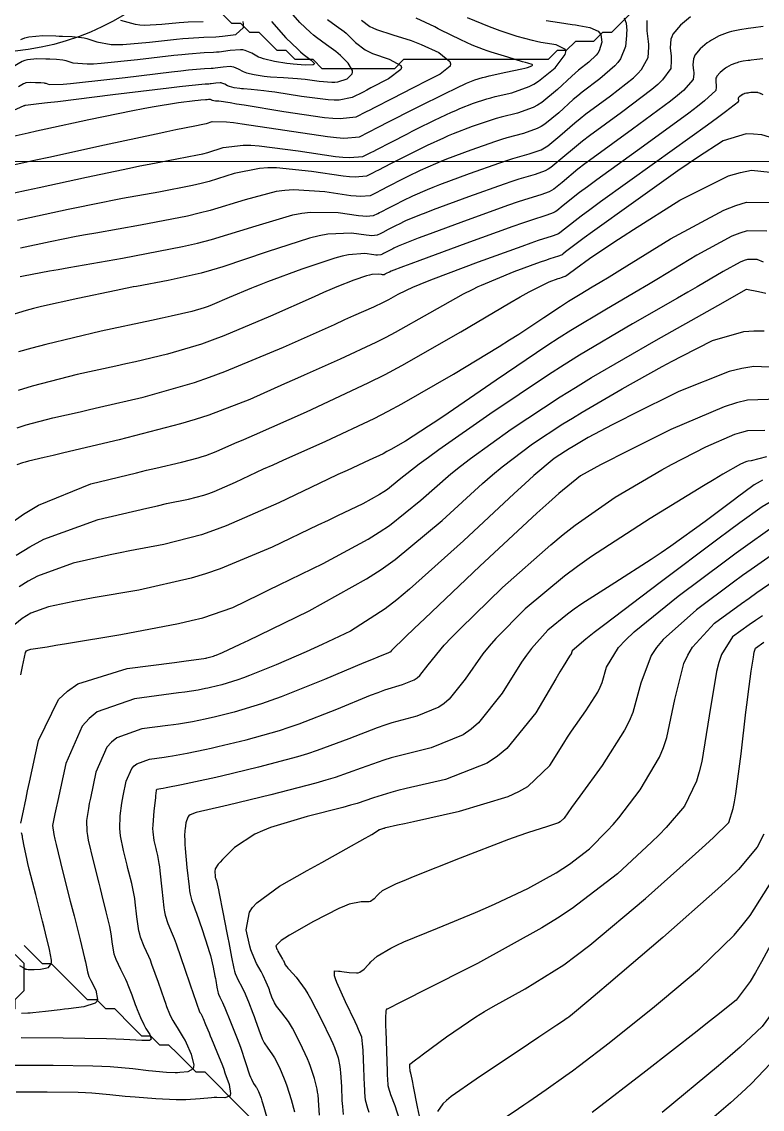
# Model space of a CAD drawing. Header units: metres. Extents: x 837117 to 838477, y 1189012 to 1191015.
# Drawn here: x 838099.7 to 838181.6, y 1189909.1 to 1190029.3 of the extents above; entities that cross this region are included whole.
import ezdxf

# ---------------------------------------------------------------- set-up
doc = ezdxf.new("R2010")
doc.units = ezdxf.units.M
doc.header["$LTSCALE"] = 0.3
for name, color, linetype in [('CIRCULOS', 60, 'Continuous'), ('COTAS 10', 1, 'Continuous'), ('COTAS INT', 252, 'Continuous')]:
    doc.layers.add(name, color=color, linetype=linetype)
doc.layers.add('COORD', color=7, linetype='Continuous', lineweight=20)
doc.layers.add('DRENAJE', color=5, linetype='Continuous', lineweight=25)

msp = doc.modelspace()

# ---------------------------------------------------------------- linework, layer by layer
at = {"layer": 'CIRCULOS'}
msp.add_circle((838095.957, 1190054.916), 29, dxfattribs=at)
at = {"layer": 'COORD'}
msp.add_line((837476.514, 1190013.872), (838476.514, 1190013.872), dxfattribs=at)
at = {"layer": 'COTAS 10'}
for points, elevation in [([(838127.275, 1190029.344), (838128.881, 1190027.553), (838130.18, 1190026.296), (838130.493, 1190026.015), (838130.785, 1190025.762), (838131.673, 1190025.088), (838132.029, 1190024.707), (838131.986, 1190024.638), (838131.883, 1190024.586), (838130.998, 1190024.532), (838129.698, 1190024.625), (838129.332, 1190024.666), (838128.964, 1190024.713), (838127.612, 1190024.936), (838126.395, 1190025.237), (838126.111, 1190025.333), (838125.85, 1190025.434), (838125.101, 1190025.848), (838124.371, 1190026.168), (838124.123, 1190026.212), (838123.855, 1190026.235), (838122.718, 1190026.156), (838121.505, 1190025.988), (838121.189, 1190025.955), (838120.88, 1190025.929), (838119.836, 1190025.884), (838118.1, 1190025.765), (838117.356, 1190025.691), (838116.498, 1190025.6), (838112.446, 1190025.126), (838108.437, 1190024.712), (838107.605, 1190024.659), (838106.895, 1190024.633), (838105.334, 1190024.761), (838104.585, 1190025.006), (838104.386, 1190025.053), (838104.19, 1190025.092), (838103.511, 1190025.159), (838102.779, 1190025.178), (838102.549, 1190025.186), (838102.307, 1190025.196), (838101.337, 1190025.242), (838100.286, 1190025.134), (838099.994, 1190025.047), (838099.701, 1190024.935), (838098.638, 1190024.324)], 1740), ([(838098.821, 1190010.398), (838100.201, 1190010.701), (838101.599, 1190011.007), (838106.807, 1190012.14), (838111.584, 1190013.152), (838112.71, 1190013.381), (838113.752, 1190013.589), (838116.807, 1190014.157), (838119.115, 1190014.608), (838119.687, 1190014.742), (838120.229, 1190014.88), (838121.94, 1190015.41), (838124.135, 1190015.693), (838124.981, 1190015.675), (838125.931, 1190015.616), (838130.223, 1190015.053), (838134.345, 1190014.447), (838135.187, 1190014.36), (838135.9, 1190014.309), (838137.394, 1190014.415), (838138.266, 1190014.866), (838138.587, 1190015.031), (838138.941, 1190015.214), (838140.506, 1190016.021), (838142.332, 1190016.953), (838142.851, 1190017.214), (838143.376, 1190017.476), (838145.321, 1190018.437), (838147.186, 1190019.316), (838147.66, 1190019.527), (838148.117, 1190019.724), (838149.615, 1190020.321), (838151.106, 1190020.806), (838151.557, 1190020.934), (838152.026, 1190021.059), (838153.859, 1190021.485), (838155.775, 1190022.158), (838156.297, 1190022.438), (838156.814, 1190022.759), (838158.648, 1190024.255), (838159.769, 1190025.715), (838159.836, 1190026.011), (838159.798, 1190026.262), (838158.782, 1190026.78), (838157.081, 1190027.053), (838156.611, 1190027.149), (838156.141, 1190027.253), (838154.447, 1190027.706), (838152.578, 1190028.335), (838151.997, 1190028.551), (838151.39, 1190028.785), (838148.97, 1190029.782)], 1750), ([(838181.658, 1190028.807), (838180.581, 1190028.658), (838180.298, 1190028.619), (838180.02, 1190028.58), (838179.069, 1190028.446), (838178.165, 1190028.263), (838177.918, 1190028.194), (838177.671, 1190028.116), (838176.791, 1190027.766), (838175.94, 1190027.301), (838175.712, 1190027.15), (838175.488, 1190026.99), (838174.707, 1190026.333), (838174.12, 1190025.624), (838174.019, 1190025.432), (838173.944, 1190025.242), (838173.892, 1190024.568), (838173.973, 1190023.917), (838173.981, 1190023.74), (838173.983, 1190023.566), (838173.939, 1190022.949), (838172.856, 1190021.737), (838172.203, 1190021.186), (838171.398, 1190020.542), (838167.212, 1190017.441), (838162.864, 1190014.284), (838161.956, 1190013.605), (838161.176, 1190013.011), (838159.428, 1190011.57), (838158.515, 1190010.818), (838158.261, 1190010.658), (838158.007, 1190010.519), (838157.088, 1190010.189), (838155.274, 1190009.642), (838154.457, 1190009.365), (838153.503, 1190009.033), (838148.919, 1190007.384), (838144.419, 1190005.727), (838143.519, 1190005.39), (838142.768, 1190005.106), (838141.305, 1190004.522), (838140.828, 1190004.287), (838140.699, 1190004.222), (838140.572, 1190004.158), (838140.124, 1190003.93), (838139.74, 1190003.732), (838139.653, 1190003.687), (838139.575, 1190003.646), (838139.361, 1190003.536), (838138.994, 1190003.51), (838138.82, 1190003.522), (838138.613, 1190003.544), (838137.602, 1190003.692), (838135.793, 1190003.554), (838135.083, 1190003.394), (838134.282, 1190003.182), (838130.637, 1190001.977), (838126.829, 1190000.551), (838125.926, 1190000.2), (838125.423, 1190000), (838125.089, 1189999.867), (838122.614, 1189998.823), (838120.731, 1189998.026), (838120.268, 1189997.849), (838119.83, 1189997.691), (838118.458, 1189997.281), (838116.191, 1189996.772), (838115.188, 1189996.552), (838114.022, 1189996.298), (838108.458, 1189995.094), (838102.308, 1189993.638), (838100.772, 1189993.225), (838099.309, 1189992.808)], 1760), ([(838099.055, 1189970.333), (838100.549, 1189971.261), (838102.095, 1189972.091), (838108.107, 1189974.263), (838113.503, 1189975.54), (838114.66, 1189975.805), (838115.672, 1189976.032), (838118.107, 1189976.53), (838119.805, 1189976.971), (838120.352, 1189977.161), (838120.932, 1189977.381), (838123.301, 1189978.423), (838126.408, 1189979.866), (838127.452, 1189980.339), (838128.576, 1189980.844), (838133.301, 1189982.932), (838138.656, 1189985.465), (838140.177, 1189986.25), (838141.715, 1189987.071), (838147.407, 1189990.339), (838152.47, 1189993.433), (838153.611, 1189994.144), (838154.639, 1189994.791), (838157.407, 1189996.605), (838159.258, 1189997.856), (838159.707, 1189998.149), (838160.129, 1189998.418), (838161.422, 1189999.198), (838162.761, 1190000), (838163.633, 1190000.522), (838164.634, 1190001.134), (838165.802, 1190001.853), (838171.422, 1190005.339), (838177.303, 1190008.497), (838178.635, 1190009.009), (838179.839, 1190009.365), (838183.119, 1190009.344)], 1770), ([(838184.897, 1189991.013), (838180.636, 1189991.2), (838179.306, 1189990.98), (838177.91, 1189990.642), (838172.326, 1189988.442), (838167.137, 1189985.855), (838165.99, 1189985.272), (838164.968, 1189984.748), (838162.326, 1189983.341), (838160.636, 1189982.359), (838160.214, 1189982.104), (838159.813, 1189981.855), (838158.531, 1189981.015), (838156.297, 1189979.139), (838155.296, 1189978.238), (838154.129, 1189977.171), (838148.531, 1189971.937), (838142.55, 1189966.562), (838141.141, 1189965.406), (838139.839, 1189964.394), (838136.032, 1189961.937), (838132.882, 1189960.444), (838131.994, 1189960.039), (838131.1, 1189959.637), (838127.815, 1189958.217), (838124.866, 1189957.027), (838124.183, 1189956.771), (838123.558, 1189956.546), (838121.783, 1189955.999), (838120.535, 1189955.702), (838120.241, 1189955.634), (838119.971, 1189955.573), (838119.182, 1189955.407), (838117.712, 1189955.187), (838117.011, 1189955.092), (838116.183, 1189954.983), (838112.132, 1189954.463), (838107.994, 1189952.991), (838107.112, 1189952.281), (838106.343, 1189951.439), (838104.517, 1189947.304), (838103.638, 1189943.215), (838103.466, 1189942.402), (838103.326, 1189941.727), (838103.078, 1189940.44), (838103.22, 1189939.435), (838103.326, 1189938.938), (838103.46, 1189938.345), (838104.181, 1189935.414), (838105.03, 1189932.083), (838105.244, 1189931.238), (838105.449, 1189930.426), (838106.114, 1189927.777), (838106.607, 1189925.757), (838106.704, 1189925.343), (838106.783, 1189924.992), (838106.927, 1189924.247), (838107.086, 1189923.733), (838107.175, 1189923.527), (838107.284, 1189923.294), (838107.838, 1189922.221), (838108.053, 1189921.174), (838107.947, 1189920.957), (838107.77, 1189920.771), (838106.532, 1189920.363), (838104.843, 1189920.164), (838104.381, 1189920.11), (838103.922, 1189920.057), (838102.286, 1189919.868), (838100.894, 1189919.719), (838100.589, 1189919.69), (838100.319, 1189919.667), (838099.634, 1189919.632)], 1780), ([(838183.066, 1189976.578), (838181.539, 1189975.674), (838179.079, 1189973.899), (838177.955, 1189973.067), (838176.638, 1189972.088), (838170.28, 1189967.319), (838164.154, 1189962.671), (838162.983, 1189961.767), (838162.04, 1189961.029), (838160.531, 1189959.749), (838160.474, 1189959.538), (838160.447, 1189959.475), (838160.414, 1189959.409), (838160.251, 1189959.154), (838159.558, 1189958.031), (838159.191, 1189957.418), (838158.747, 1189956.673), (838156.512, 1189952.894), (838153.316, 1189948.945), (838152.268, 1189948.094), (838151.148, 1189947.348), (838146.512, 1189945.529), (838142.19, 1189944.524), (838141.269, 1189944.292), (838140.466, 1189944.08), (838138.563, 1189943.478), (838136.753, 1189942.877), (838136.01, 1189942.666), (838135.162, 1189942.435), (838131.227, 1189941.437), (838127.186, 1189940.224), (838126.271, 1189939.856), (838125.445, 1189939.476), (838123.199, 1189937.989), (838121.852, 1189936.668), (838121.593, 1189936.393), (838121.383, 1189936.156), (838121.037, 1189935.627), (838121.021, 1189935.359), (838121.02, 1189935.287), (838121.021, 1189935.216), (838121.035, 1189934.965), (838121.056, 1189934.763), (838121.062, 1189934.722), (838121.067, 1189934.687), (838121.084, 1189934.616), (838121.11, 1189934.552), (838121.121, 1189934.522), (838121.134, 1189934.487), (838121.194, 1189934.315), (838121.347, 1189933.66), (838121.418, 1189933.32), (838121.502, 1189932.911), (838121.911, 1189930.861), (838122.353, 1189928.575), (838122.458, 1189928.017), (838122.556, 1189927.492), (838122.848, 1189925.866), (838123.114, 1189924.614), (838123.195, 1189924.325), (838123.279, 1189924.06), (838123.612, 1189923.312), (838124, 1189922.589), (838124.12, 1189922.34), (838124.244, 1189922.069), (838124.737, 1189920.918), (838125.23, 1189919.661), (838125.355, 1189919.325), (838125.475, 1189918.994), (838125.865, 1189917.841), (838126.236, 1189916.847), (838126.344, 1189916.616), (838126.455, 1189916.405), (838126.871, 1189915.803), (838127.33, 1189915.188), (838127.467, 1189914.968), (838127.608, 1189914.727), (838128.152, 1189913.68), (838128.699, 1189912.416), (838128.842, 1189912.039), (838128.982, 1189911.65), (838129.453, 1189910.146), (838129.816, 1189908.769)], 1790), ([(838143.98, 1189906.723), (838143.431, 1189909.301), (838143.001, 1189911.57), (838142.914, 1189912.015), (838142.841, 1189912.382), (838142.694, 1189913.045), (838142.648, 1189913.167), (838142.64, 1189913.193), (838142.632, 1189913.215), (838142.618, 1189913.264), (838142.614, 1189913.337), (838142.612, 1189913.374), (838142.61, 1189913.419), (838142.602, 1189913.642), (838142.595, 1189913.868), (838142.594, 1189913.915), (838142.594, 1189913.956), (838142.595, 1189914.044), (838143.217, 1189914.531), (838143.608, 1189914.823), (838144.094, 1189915.183), (838146.639, 1189917.049), (838149.897, 1189919.27), (838150.833, 1189919.852), (838151.784, 1189920.421), (838155.339, 1189922.359), (838159.601, 1189925.017), (838160.997, 1189926.039), (838162.487, 1189927.185), (838168.649, 1189932.359), (838174.184, 1189937.291), (838175.279, 1189938.285), (838176.183, 1189939.117), (838177.869, 1189940.78), (838178.348, 1189942.312), (838178.492, 1189943.062), (838178.641, 1189943.953), (838179.22, 1189948.345), (838179.764, 1189952.984), (838179.891, 1189954.03), (838180.008, 1189954.972), (838180.344, 1189957.512), (838180.582, 1189959.038), (838180.637, 1189959.34), (838180.686, 1189959.59), (838180.824, 1189960.059), (838181.735, 1189960.718)], 1800), ([(838183.846, 1189915.563), (838180.373, 1189911.915), (838179.249, 1189910.844), (838178.053, 1189909.747), (838173.148, 1189905.563)], 1810)]:
    msp.add_lwpolyline(points, dxfattribs=dict(at, elevation=elevation))
at = {"layer": 'COTAS INT'}
for points, elevation in [([(838099.31, 1190022.189), (838099.849, 1190022.498), (838099.997, 1190022.555), (838100.145, 1190022.599), (838100.677, 1190022.653), (838101.168, 1190022.63), (838101.29, 1190022.625), (838101.407, 1190022.621), (838101.777, 1190022.612), (838102.121, 1190022.578), (838102.22, 1190022.558), (838102.321, 1190022.534), (838102.7, 1190022.41), (838104.225, 1190022.435), (838105.048, 1190022.505), (838106.046, 1190022.603), (838111.095, 1190023.183), (838116.205, 1190023.794), (838117.24, 1190023.91), (838118.111, 1190024.005), (838119.884, 1190024.156), (838120.622, 1190024.188), (838120.84, 1190024.206), (838121.063, 1190024.229), (838121.92, 1190024.348), (838122.723, 1190024.404), (838122.912, 1190024.387), (838123.088, 1190024.357), (838123.603, 1190024.13), (838124.132, 1190023.838), (838124.316, 1190023.767), (838124.517, 1190023.699), (838125.377, 1190023.486), (838126.458, 1190023.324), (838126.798, 1190023.287), (838127.156, 1190023.255), (838128.596, 1190023.168), (838130.147, 1190023.068), (838130.574, 1190023.027), (838131.001, 1190022.979), (838132.537, 1190022.76), (838133.946, 1190022.645), (838134.292, 1190022.663), (838134.62, 1190022.703), (838135.648, 1190023.029), (838136.218, 1190023.58), (838136.257, 1190023.761), (838136.245, 1190023.956), (838135.775, 1190024.762), (838134.915, 1190025.614), (838134.658, 1190025.836), (838134.393, 1190026.053), (838133.366, 1190026.786), (838132.256, 1190027.59), (838131.937, 1190027.85), (838131.615, 1190028.127), (838130.411, 1190029.265), (838128.91, 1190030.968)], 1742), ([(838096.014, 1190012.916), (838099.875, 1190013.768), (838101.206, 1190014.059), (838102.65, 1190014.374), (838108.809, 1190015.711), (838114.539, 1190016.943), (838115.713, 1190017.192), (838116.708, 1190017.4), (838118.809, 1190017.82), (838119.67, 1190017.989), (838119.883, 1190018.039), (838120.085, 1190018.09), (838120.724, 1190018.288), (838122.299, 1190018.266), (838123.092, 1190018.179), (838124.039, 1190018.057), (838128.747, 1190017.325), (838133.491, 1190016.628), (838134.461, 1190016.528), (838135.281, 1190016.469), (838137.001, 1190016.591), (838138.005, 1190017.11), (838138.373, 1190017.3), (838138.781, 1190017.511), (838140.582, 1190018.44), (838142.684, 1190019.511), (838143.281, 1190019.812), (838143.885, 1190020.114), (838146.124, 1190021.22), (838148.069, 1190022.158), (838148.489, 1190022.355), (838148.856, 1190022.524), (838149.755, 1190022.908), (838150.626, 1190023.161), (838150.977, 1190023.248), (838151.376, 1190023.342), (838153.213, 1190023.745), (838154.962, 1190024.128), (838155.305, 1190024.21), (838155.587, 1190024.282), (838156.096, 1190024.457), (838156.164, 1190024.546), (838156.168, 1190024.564), (838156.166, 1190024.579), (838156.104, 1190024.611), (838155.627, 1190024.74), (838155.363, 1190024.817), (838155.042, 1190024.912), (838153.406, 1190025.401), (838151.583, 1190025.977), (838151.145, 1190026.126), (838150.735, 1190026.271), (838149.492, 1190026.754), (838148.214, 1190027.337), (838147.781, 1190027.544), (838147.507, 1190027.679), (838147.315, 1190027.772), (838145.729, 1190028.566), (838145.345, 1190028.757), (838143.272, 1190029.737)], 1748), ([(838137.234, 1190029.5), (838138.15, 1190028.826), (838138.502, 1190028.65), (838138.898, 1190028.477), (838140.685, 1190027.891), (838142.727, 1190027.249), (838143.283, 1190027.041), (838143.835, 1190026.821), (838145.798, 1190025.919), (838147.001, 1190024.953), (838147.074, 1190024.692), (838147.034, 1190024.434), (838145.951, 1190023.526), (838144.034, 1190022.576), (838143.468, 1190022.291), (838142.886, 1190021.997), (838140.659, 1190020.858), (838138.621, 1190019.807), (838138.16, 1190019.569), (838137.743, 1190019.354), (838136.608, 1190018.767), (838134.874, 1190018.593), (838134.08, 1190018.638), (838133.15, 1190018.722), (838128.655, 1190019.365), (838124.275, 1190020.094), (838123.417, 1190020.235), (838122.712, 1190020.348), (838121.448, 1190020.534), (838121.205, 1190020.548), (838121.145, 1190020.554), (838121.088, 1190020.56), (838120.905, 1190020.587), (838120.761, 1190020.623), (838120.727, 1190020.634), (838120.696, 1190020.646), (838120.607, 1190020.696), (838120.52, 1190020.734), (838120.49, 1190020.739), (838120.458, 1190020.742), (838120.323, 1190020.732), (838120.179, 1190020.712), (838120.141, 1190020.708), (838120.105, 1190020.705), (838119.98, 1190020.7), (838119.449, 1190020.646), (838119.155, 1190020.612), (838118.798, 1190020.57), (838116.98, 1190020.35), (838114.102, 1190019.895), (838113.077, 1190019.705), (838111.952, 1190019.487), (838107.065, 1190018.471), (838102.314, 1190017.44), (838101.274, 1190017.214), (838100.355, 1190017.013), (838098.032, 1190016.503)], 1746), ([(838133.491, 1190029.569), (838134.424, 1190028.894), (838135.308, 1190028.254), (838135.545, 1190028.057), (838135.777, 1190027.852), (838136.586, 1190027.041), (838137.634, 1190026.232), (838138.018, 1190026.028), (838138.442, 1190025.832), (838140.312, 1190025.199), (838141.597, 1190024.513), (838141.653, 1190024.285), (838141.579, 1190024.04), (838140.227, 1190023.014), (838138.274, 1190022.007), (838137.82, 1190021.772), (838137.404, 1190021.557), (838136.215, 1190020.943), (838134.779, 1190020.665), (838134.208, 1190020.662), (838133.561, 1190020.691), (838130.596, 1190021.062), (838127.638, 1190021.537), (838126.996, 1190021.631), (838126.429, 1190021.708), (838125.022, 1190021.851), (838124.181, 1190021.901), (838123.972, 1190021.92), (838123.773, 1190021.942), (838123.141, 1190022.037), (838122.639, 1190022.161), (838122.522, 1190022.2), (838122.414, 1190022.242), (838122.105, 1190022.413), (838121.804, 1190022.545), (838121.701, 1190022.563), (838121.591, 1190022.573), (838121.122, 1190022.54), (838120.621, 1190022.471), (838120.49, 1190022.457), (838120.363, 1190022.446), (838119.932, 1190022.428), (838118.122, 1190022.244), (838117.124, 1190022.129), (838115.912, 1190021.987), (838109.744, 1190021.24), (838103.654, 1190020.494), (838102.492, 1190020.352), (838101.556, 1190020.238), (838100.066, 1190020.059), (838100.057, 1190020.062), (838100.054, 1190020.062), (838100.052, 1190020.063), (838100.043, 1190020.064), (838100.028, 1190020.064), (838100.017, 1190020.065), (838100.004, 1190020.063), (838099.996, 1190020.061), (838099.97, 1190020.045), (838099.964, 1190020.041), (838099.952, 1190020.037), (838099.938, 1190020.032), (838099.933, 1190020.029), (838099.927, 1190020.027), (838099.902, 1190020.016), (838098.357, 1190019.349)], 1744), ([(838157.673, 1190029.474), (838159.131, 1190029.243), (838160.548, 1190029.043), (838160.919, 1190028.984), (838161.28, 1190028.922), (838162.507, 1190028.684), (838163.417, 1190028.284), (838163.579, 1190028.121), (838163.701, 1190027.934), (838163.816, 1190027.069), (838163.509, 1190026.116), (838163.366, 1190025.873), (838163.197, 1190025.639), (838162.376, 1190024.873), (838161.246, 1190023.978), (838160.883, 1190023.662), (838160.497, 1190023.318), (838158.921, 1190021.832), (838157.197, 1190020.413), (838156.719, 1190020.11), (838156.24, 1190019.848), (838154.505, 1190019.226), (838152.676, 1190018.776), (838152.137, 1190018.62), (838151.585, 1190018.452), (838149.476, 1190017.733), (838147.377, 1190016.925), (838146.832, 1190016.7), (838146.302, 1190016.474), (838144.517, 1190015.654), (838142.866, 1190014.838), (838142.42, 1190014.615), (838141.98, 1190014.394), (838140.429, 1190013.603), (838139.101, 1190012.918), (838138.8, 1190012.762), (838138.528, 1190012.622), (838137.788, 1190012.239), (838136.519, 1190012.149), (838135.914, 1190012.193), (838135.199, 1190012.266), (838131.699, 1190012.781), (838127.823, 1190013.174), (838126.871, 1190013.171), (838125.971, 1190013.12), (838123.157, 1190012.532), (838120.372, 1190011.67), (838119.49, 1190011.446), (838118.561, 1190011.228), (838114.805, 1190010.494), (838110.796, 1190009.778), (838109.707, 1190009.571), (838108.628, 1190009.36), (838104.805, 1190008.57), (838100.549, 1190007.64), (838099.196, 1190007.343)], 1752), ([(838099.496, 1190001.141), (838099.865, 1190001.223), (838100.801, 1190001.428), (838102.716, 1190001.778), (838103.701, 1190001.95), (838104.884, 1190002.155), (838110.801, 1190003.168), (838117.452, 1190004.468), (838119.098, 1190004.853), (838120.659, 1190005.25), (838125.59, 1190006.777), (838129.643, 1190007.974), (838130.65, 1190008.163), (838131.608, 1190008.291), (838134.65, 1190008.237), (838136.906, 1190007.905), (838137.367, 1190007.858), (838137.757, 1190007.829), (838138.574, 1190007.888), (838139.051, 1190008.134), (838139.227, 1190008.225), (838139.421, 1190008.325), (838140.277, 1190008.766), (838141.276, 1190009.276), (838141.56, 1190009.419), (838141.847, 1190009.563), (838142.911, 1190010.088), (838144.535, 1190010.79), (838145.176, 1190011.045), (838145.898, 1190011.326), (838149.197, 1190012.559), (838152.544, 1190013.743), (838153.297, 1190013.992), (838153.975, 1190014.209), (838155.796, 1190014.708), (838157.123, 1190015.183), (838157.49, 1190015.384), (838157.856, 1190015.615), (838159.174, 1190016.701), (838160.836, 1190018.164), (838161.419, 1190018.634), (838162.055, 1190019.131), (838164.794, 1190021.157), (838167.305, 1190023.149), (838167.798, 1190023.624), (838168.202, 1190024.066), (838168.93, 1190025.387), (838169.01, 1190026.513), (838169.006, 1190026.832), (838168.991, 1190027.154), (838168.844, 1190028.343), (838168.83, 1190029.471)], 1756), ([(838166.278, 1190029.755), (838166.513, 1190029.173), (838166.572, 1190028.381), (838166.567, 1190028.113), (838166.553, 1190027.824), (838166.425, 1190026.606), (838165.875, 1190025.231), (838165.595, 1190024.843), (838165.259, 1190024.452), (838163.585, 1190023.015), (838161.651, 1190021.554), (838161.151, 1190021.148), (838160.667, 1190020.741), (838159.048, 1190019.266), (838157.527, 1190018.014), (838157.104, 1190017.747), (838156.681, 1190017.515), (838155.15, 1190016.967), (838153.325, 1190016.492), (838152.717, 1190016.306), (838152.065, 1190016.097), (838149.337, 1190015.146), (838146.638, 1190014.125), (838146.004, 1190013.872), (838145.419, 1190013.632), (838143.714, 1190012.871), (838142.357, 1190012.201), (838141.99, 1190012.017), (838141.628, 1190011.835), (838140.353, 1190011.185), (838139.261, 1190010.621), (838139.013, 1190010.493), (838138.79, 1190010.378), (838138.181, 1190010.064), (838137.138, 1190009.989), (838136.64, 1190010.025), (838136.052, 1190010.086), (838133.175, 1190010.509), (838129.715, 1190010.732), (838128.761, 1190010.667), (838127.807, 1190010.547), (838124.373, 1190009.655), (838120.515, 1190008.46), (838119.294, 1190008.15), (838118.006, 1190007.848), (838112.803, 1190006.831), (838107.84, 1190005.966), (838106.704, 1190005.76), (838105.672, 1190005.569), (838102.803, 1190004.999), (838099.526, 1190004.28)], 1754), ([(838099.553, 1190027.373), (838099.991, 1190027.54), (838100.427, 1190027.67), (838101.997, 1190027.83), (838103.447, 1190027.762), (838103.808, 1190027.748), (838104.151, 1190027.735), (838105.245, 1190027.707), (838106.259, 1190027.607), (838106.551, 1190027.549), (838106.849, 1190027.478), (838107.969, 1190027.112), (838109.564, 1190026.831), (838110.162, 1190026.813), (838110.828, 1190026.821), (838113.797, 1190027.07), (838116.791, 1190027.407), (838117.472, 1190027.472), (838118.09, 1190027.525), (838119.788, 1190027.612), (838121.109, 1190027.665), (838121.488, 1190027.696), (838121.875, 1190027.734), (838123.32, 1190027.932), (838124.181, 1190028.682), (838124.199, 1190029.068), (838124.149, 1190029.37)], 1738), ([(838119.739, 1190029.34), (838118.079, 1190029.285), (838117.588, 1190029.253), (838117.083, 1190029.214), (838115.148, 1190029.013), (838113.219, 1190028.931), (838112.719, 1190028.967), (838112.234, 1190029.028), (838110.603, 1190029.463)], 1736), ([(838173.624, 1190029.879), (838172.52, 1190028.949), (838171.691, 1190027.948), (838171.547, 1190027.677), (838171.441, 1190027.408), (838171.368, 1190026.456), (838171.482, 1190025.535), (838171.494, 1190025.286), (838171.496, 1190025.039), (838171.434, 1190024.168), (838170.529, 1190022.901), (838170.001, 1190022.405), (838169.351, 1190021.845), (838166.003, 1190019.299), (838162.459, 1190016.707), (838161.688, 1190016.119), (838161.006, 1190015.588), (838159.301, 1190014.136), (838158.185, 1190013.217), (838157.875, 1190013.021), (838157.565, 1190012.851), (838156.442, 1190012.448), (838154.625, 1190011.925), (838153.877, 1190011.679), (838153.024, 1190011.388), (838149.058, 1190009.972), (838145.159, 1190008.526), (838144.347, 1190008.217), (838143.652, 1190007.948), (838142.108, 1190007.305), (838141.338, 1190006.925), (838141.13, 1190006.821), (838140.924, 1190006.717), (838140.2, 1190006.348), (838139.58, 1190006.028), (838139.44, 1190005.956), (838139.313, 1190005.89), (838138.968, 1190005.712), (838138.375, 1190005.67), (838138.093, 1190005.69), (838137.759, 1190005.724), (838136.126, 1190005.964), (838133.5, 1190005.849), (838132.54, 1190005.659), (838131.479, 1190005.401), (838126.807, 1190003.899), (838121.884, 1190002.225), (838120.665, 1190001.857), (838119.509, 1190001.532), (838115.854, 1190000.706), (838112.345, 1190000.068), (838111.995, 1190000)], 1758), ([(838181.637, 1190025.236), (838180.973, 1190025.168), (838180.341, 1190025.08), (838180.175, 1190025.057), (838180.012, 1190025.035), (838179.454, 1190024.956), (838178.923, 1190024.849), (838178.778, 1190024.808), (838178.633, 1190024.762), (838178.117, 1190024.557), (838177.618, 1190024.284), (838177.484, 1190024.196), (838177.353, 1190024.102), (838176.894, 1190023.716), (838176.55, 1190023.3), (838176.49, 1190023.187), (838176.446, 1190023.076), (838176.416, 1190022.68), (838176.463, 1190022.298), (838176.468, 1190022.195), (838176.469, 1190022.092), (838176.443, 1190021.731), (838175.183, 1190020.572), (838174.406, 1190019.967), (838173.444, 1190019.239), (838168.421, 1190015.582), (838163.268, 1190011.86), (838162.224, 1190011.09), (838161.346, 1190010.434), (838159.555, 1190009.005), (838158.844, 1190008.419), (838158.647, 1190008.295), (838158.449, 1190008.186), (838157.733, 1190007.93), (838155.924, 1190007.358), (838155.037, 1190007.051), (838153.982, 1190006.679), (838148.779, 1190004.797), (838143.68, 1190002.927), (838142.691, 1190002.562), (838141.885, 1190002.264), (838140.502, 1190001.739), (838140.318, 1190001.649), (838140.22, 1190001.599), (838140.048, 1190001.511), (838139.9, 1190001.435), (838139.867, 1190001.418), (838139.836, 1190001.402), (838139.754, 1190001.36), (838139.613, 1190001.35), (838139.546, 1190001.355), (838139.467, 1190001.363), (838139.078, 1190001.42), (838138.382, 1190001.367), (838138.109, 1190001.305), (838137.801, 1190001.224), (838136.399, 1190000.76), (838134.518, 1190000), (838133.991, 1189999.787), (838133.049, 1189999.384), (838131.987, 1189998.923), (838127.159, 1189996.776), (838122.003, 1189994.592), (838120.734, 1189994.108), (838119.535, 1189993.676), (838115.777, 1189992.553), (838112.232, 1189991.734), (838111.166, 1189991.493), (838110.064, 1189991.247), (838105.777, 1189990.31), (838100.801, 1189989.026), (838099.263, 1189988.561)], 1762), ([(838099.147, 1189984.418), (838100.149, 1189984.733), (838103.097, 1189985.526), (838106.105, 1189986.196), (838107.145, 1189986.434), (838108.274, 1189986.695), (838113.097, 1189987.825), (838118.764, 1189989.447), (838120.425, 1189990.018), (838122.126, 1189990.642), (838128.603, 1189993.332), (838134.236, 1189995.866), (838135.405, 1189996.391), (838136.405, 1189996.839), (838138.603, 1189997.818), (838139.682, 1189998.323), (838139.976, 1189998.473), (838140.267, 1189998.626), (838141.3, 1189999.215), (838142.99, 1190000), (838143.278, 1190000.134), (838144.165, 1190000.495), (838145.2, 1190000.904), (838150.162, 1190002.767), (838155.025, 1190004.53), (838155.997, 1190004.876), (838156.807, 1190005.16), (838158.379, 1190005.671), (838158.891, 1190005.854), (838159.032, 1190005.931), (838159.173, 1190006.021), (838159.682, 1190006.439), (838161.516, 1190007.857), (838162.492, 1190008.576), (838163.673, 1190009.437), (838169.629, 1190013.724), (838175.49, 1190017.935), (838176.609, 1190018.748), (838177.51, 1190019.407), (838178.948, 1190020.512), (838178.956, 1190020.619), (838178.955, 1190020.649), (838178.954, 1190020.68), (838178.94, 1190020.793), (838178.949, 1190020.91), (838178.962, 1190020.943), (838178.98, 1190020.976), (838179.081, 1190021.099), (838179.217, 1190021.213), (838179.256, 1190021.241), (838179.295, 1190021.267), (838179.443, 1190021.348), (838179.596, 1190021.409), (838179.639, 1190021.422), (838179.682, 1190021.434), (838179.838, 1190021.466), (838180.003, 1190021.489), (838180.101, 1190021.503), (838180.288, 1190021.529), (838180.484, 1190021.549), (838180.539, 1190021.552), (838180.595, 1190021.554), (838180.8, 1190021.554), (838180.991, 1190021.538), (838181.038, 1190021.531), (838181.082, 1190021.522), (838181.222, 1190021.478), (838181.338, 1190021.429), (838181.368, 1190021.416), (838181.397, 1190021.404), (838181.492, 1190021.363), (838181.619, 1190021.293)], 1764), ([(838185.23, 1190015.668), (838181.511, 1190016.812), (838180.614, 1190016.913), (838179.775, 1190016.922), (838177.225, 1190016.177), (838174.384, 1190014.307), (838173.362, 1190013.607), (838172.237, 1190012.827), (838167.324, 1190009.352), (838162.776, 1190006.083), (838161.882, 1190005.433), (838161.147, 1190004.895), (838159.808, 1190003.874), (838159.503, 1190003.622), (838159.418, 1190003.568), (838159.333, 1190003.522), (838159.025, 1190003.411), (838158.079, 1190003.104), (838157.592, 1190002.933), (838157.007, 1190002.725), (838154.082, 1190001.664), (838150.485, 1190000.175), (838150.117, 1190000), (838149.478, 1189999.696), (838148.465, 1189999.189), (838144.766, 1189997.12), (838140.979, 1189994.963), (838139.911, 1189994.4), (838138.835, 1189993.853), (838134.879, 1189991.999), (838130.906, 1189990.251), (838129.818, 1189989.769), (838128.737, 1189989.288), (838124.879, 1189987.561), (838120.336, 1189985.829), (838118.824, 1189985.346), (838117.2, 1189984.861), (838110.416, 1189983.097), (838104.315, 1189981.656), (838103.123, 1189981.375), (838102.147, 1189981.145), (838100.416, 1189980.742), (838100.02, 1189980.635), (838099.886, 1189980.593), (838099.74, 1189980.545), (838099.127, 1189980.326)], 1766), ([(838098.194, 1189973.699), (838099.852, 1189974.859), (838101.495, 1189975.867), (838107.316, 1189978.24), (838112.335, 1189979.446), (838113.474, 1189979.719), (838114.504, 1189979.965), (838117.316, 1189980.635), (838119.183, 1189981.114), (838119.618, 1189981.241), (838120.016, 1189981.364), (838121.155, 1189981.789), (838123.238, 1189982.71), (838124.232, 1189983.147), (838125.406, 1189983.663), (838131.155, 1189986.181), (838137.988, 1189989.382), (838139.847, 1189990.328), (838141.691, 1189991.3), (838148.232, 1189995.026), (838153.653, 1189998.245), (838154.791, 1189998.897), (838155.771, 1189999.445), (838156.879, 1190000), (838158.001, 1190000.562), (838158.989, 1190000.921), (838159.187, 1190000.991), (838159.351, 1190001.048), (838159.671, 1190001.152), (838159.775, 1190001.189), (838159.803, 1190001.205), (838159.832, 1190001.223), (838159.935, 1190001.308), (838160.387, 1190001.653), (838160.636, 1190001.835), (838160.938, 1190002.054), (838162.474, 1190003.159), (838165.149, 1190004.964), (838166.169, 1190005.626), (838167.31, 1190006.358), (838172.44, 1190009.586), (838177.842, 1190012.275), (838179.154, 1190012.668), (838180.386, 1190012.909), (838184.175, 1190012.506)], 1768), ([(838182.064, 1190006.182), (838179.894, 1190006.196), (838179.097, 1190005.961), (838178.216, 1190005.621), (838174.325, 1190003.532), (838170.088, 1190000.934), (838168.988, 1190000.273), (838168.528, 1190000), (838167.919, 1189999.639), (838164.325, 1189997.561), (838160.392, 1189995.191), (838159.11, 1189994.371), (838157.745, 1189993.481), (838152.116, 1189989.678), (838146.827, 1189986.052), (838145.675, 1189985.274), (838144.658, 1189984.594), (838142.116, 1189982.954), (838140.49, 1189982.02), (838140.051, 1189981.786), (838139.616, 1189981.561), (838138.086, 1189980.838), (838135.641, 1189979.718), (838134.629, 1189979.244), (838133.472, 1189978.699), (838128.086, 1189976.137), (838122.282, 1189973.586), (838120.862, 1189973.047), (838119.524, 1189972.58), (838115.364, 1189971.501), (838111.621, 1189970.816), (838110.545, 1189970.598), (838109.452, 1189970.368), (838105.364, 1189969.436), (838101.386, 1189967.999), (838100.363, 1189967.45), (838099.375, 1189966.836)], 1772), ([(838181.695, 1190002.737), (838181.008, 1190003.02), (838179.948, 1190003.027), (838179.559, 1190002.912), (838179.128, 1190002.746), (838177.228, 1190001.725), (838174.374, 1190000.014), (838174.35, 1190000), (838173.342, 1189999.413), (838172.205, 1189998.756), (838167.228, 1189995.925), (838161.36, 1189992.45), (838159.662, 1189991.387), (838157.933, 1189990.281), (838151.422, 1189985.925), (838145.801, 1189981.987), (838144.633, 1189981.145), (838143.633, 1189980.411), (838141.422, 1189978.656), (838140.124, 1189977.613), (838139.699, 1189977.328), (838139.246, 1189977.044), (838137.374, 1189976.03), (838134.59, 1189974.683), (838133.561, 1189974.188), (838132.421, 1189973.641), (838127.374, 1189971.226), (838121.598, 1189968.818), (838119.999, 1189968.276), (838118.399, 1189967.787), (838112.62, 1189966.471), (838107.57, 1189965.599), (838106.43, 1189965.39), (838105.402, 1189965.195), (838102.62, 1189964.61), (838100.677, 1189963.907), (838100.178, 1189963.639), (838099.695, 1189963.339), (838098.09, 1189961.99)], 1774), ([(838112.033, 1190000), (838111.137, 1189999.828), (838110.088, 1189999.621), (838105.854, 1189998.738), (838101.858, 1189997.828), (838100.96, 1189997.604), (838100.152, 1189997.392), (838097.987, 1189996.725)], 1758), ([(838099.561, 1189957.107), (838099.745, 1189958.005), (838100.065, 1189959.562), (838100.19, 1189959.761), (838100.251, 1189959.803), (838100.324, 1189959.841), (838100.681, 1189959.93), (838102.468, 1189960.214), (838103.441, 1189960.374), (838104.622, 1189960.569), (838110.616, 1189961.566), (838116.986, 1189962.771), (838118.404, 1189963.098), (838119.671, 1189963.421), (838122.998, 1189964.564), (838125.96, 1189965.99), (838126.997, 1189966.492), (838128.128, 1189967.042), (838132.998, 1189969.414), (838137.989, 1189972.117), (838139.197, 1189972.874), (838140.33, 1189973.635), (838143.791, 1189976.417), (838147.131, 1189979.331), (838148.187, 1189980.176), (838149.3, 1189981.038), (838153.791, 1189984.288), (838159.209, 1189987.839), (838160.906, 1189988.89), (838162.687, 1189989.971), (838169.831, 1189994.119), (838176.049, 1189997.623), (838177.247, 1189998.297), (838178.217, 1189998.843), (838179.831, 1189999.746), (838181.155, 1189999.495), (838181.943, 1189999.314)], 1776), ([(838099.565, 1189940.68), (838099.729, 1189941.54), (838100.131, 1189943.443), (838100.309, 1189944.274), (838100.516, 1189945.238), (838101.507, 1189949.819), (838103.729, 1189954.357), (838104.712, 1189955.293), (838105.855, 1189956.091), (838111.311, 1189957.816), (838116.567, 1189958.48), (838117.583, 1189958.61), (838118.409, 1189958.716), (838119.804, 1189958.9), (838119.993, 1189958.94), (838120.058, 1189958.954), (838120.128, 1189958.97), (838120.427, 1189959.042), (838120.852, 1189959.173), (838121.002, 1189959.227), (838121.166, 1189959.288), (838121.872, 1189959.573), (838123.825, 1189960.482), (838124.774, 1189960.937), (838125.901, 1189961.481), (838131.445, 1189964.177), (838137.778, 1189967.701), (838139.402, 1189968.765), (838140.969, 1189969.869), (838146.161, 1189974.177), (838150.63, 1189978.251), (838151.742, 1189979.207), (838152.799, 1189980.089), (838156.161, 1189982.651), (838159.511, 1189984.847), (838160.56, 1189985.497), (838161.662, 1189986.165), (838166.079, 1189988.73), (838170.509, 1189991.186), (838171.618, 1189991.785), (838172.677, 1189992.349), (838176.079, 1189994.094), (838179.533, 1189995.069), (838180.624, 1189995.147), (838181.775, 1189995.142)], 1778), ([(838183.376, 1189987.593), (838179.941, 1189987.476), (838178.709, 1189987.169), (838177.357, 1189986.743), (838171.462, 1189984.217), (838165.86, 1189981.423), (838164.692, 1189980.83), (838163.691, 1189980.315), (838161.462, 1189979.104), (838159.06, 1189977.143), (838157.95, 1189976.156), (838156.647, 1189974.975), (838150.338, 1189969.104), (838144.233, 1189963.337), (838143.06, 1189962.223), (838142.111, 1189961.317), (838140.551, 1189959.787), (838140.439, 1189959.646), (838140.403, 1189959.616), (838140.366, 1189959.59), (838140.213, 1189959.528), (838139.027, 1189959.056), (838138.338, 1189958.772), (838137.493, 1189958.422), (838133.139, 1189956.601), (838128.336, 1189954.671), (838127.208, 1189954.251), (838126.168, 1189953.88), (838123.139, 1189952.957), (838120.941, 1189952.433), (838120.425, 1189952.314), (838119.949, 1189952.207), (838118.561, 1189951.915), (838117.015, 1189951.659), (838116.439, 1189951.575), (838115.799, 1189951.485), (838112.952, 1189951.111), (838110.185, 1189950.126), (838109.594, 1189949.651), (838109.08, 1189949.088), (838107.859, 1189946.323), (838107.258, 1189943.471), (838107.134, 1189942.854), (838107.03, 1189942.311), (838106.81, 1189940.973), (838106.862, 1189939.775), (838106.93, 1189939.32), (838107.021, 1189938.813), (838107.541, 1189936.536), (838108.168, 1189934.074), (838108.326, 1189933.45), (838108.478, 1189932.85), (838108.969, 1189930.893), (838109.348, 1189929.248), (838109.428, 1189928.846), (838109.498, 1189928.468), (838109.664, 1189927.293), (838109.861, 1189926.251), (838109.951, 1189925.955), (838110.057, 1189925.657), (838110.567, 1189924.554), (838111.133, 1189923.434), (838111.273, 1189923.124), (838111.407, 1189922.815), (838111.832, 1189921.701), (838112.211, 1189920.642), (838112.315, 1189920.368), (838112.419, 1189920.102), (838112.792, 1189919.21), (838113.177, 1189918.407), (838113.288, 1189918.198), (838113.401, 1189917.993), (838113.827, 1189917.302), (838113.96, 1189916.803), (838113.889, 1189916.72), (838113.771, 1189916.661), (838112.954, 1189916.647), (838110.935, 1189916.772), (838110.06, 1189916.801), (838109.046, 1189916.827), (838104.243, 1189916.9), (838099.595, 1189916.945)], 1782), ([(838098.804, 1189913.925), (838103.126, 1189913.931), (838107.513, 1189913.844), (838108.516, 1189913.806), (838109.426, 1189913.763), (838111.947, 1189913.557), (838113.687, 1189913.348), (838114.105, 1189913.302), (838114.495, 1189913.262), (838115.672, 1189913.16), (838116.643, 1189913.127), (838116.903, 1189913.13), (838117.16, 1189913.139), (838118.056, 1189913.213), (838118.645, 1189913.569), (838118.708, 1189913.756), (838118.728, 1189913.98), (838118.441, 1189915.107), (838117.875, 1189916.375), (838117.72, 1189916.688), (838117.564, 1189916.985), (838117.007, 1189917.92), (838116.522, 1189918.676), (838116.411, 1189918.86), (838116.312, 1189919.033), (838116.039, 1189919.566), (838115.722, 1189920.383), (838115.594, 1189920.736), (838115.449, 1189921.143), (838114.782, 1189923.07), (838114.065, 1189925.073), (838113.888, 1189925.528), (838113.721, 1189925.94), (838113.196, 1189927.07), (838112.793, 1189928.087), (838112.702, 1189928.429), (838112.62, 1189928.797), (838112.4, 1189930.34), (838112.214, 1189931.944), (838112.153, 1189932.35), (838112.089, 1189932.739), (838111.824, 1189934.008), (838111.507, 1189935.274), (838111.409, 1189935.662), (838111.307, 1189936.066), (838110.901, 1189937.657), (838110.582, 1189939.28), (838110.534, 1189939.703), (838110.504, 1189940.115), (838110.541, 1189941.506), (838110.734, 1189942.896), (838110.803, 1189943.306), (838110.877, 1189943.728), (838111.201, 1189945.341), (838111.818, 1189946.738), (838112.077, 1189947.022), (838112.376, 1189947.262), (838113.773, 1189947.759), (838115.415, 1189947.987), (838115.867, 1189948.058), (838116.318, 1189948.131), (838117.939, 1189948.422), (838119.926, 1189948.84), (838120.609, 1189948.994), (838121.348, 1189949.164), (838124.495, 1189949.915), (838128.17, 1189950.959), (838129.242, 1189951.314), (838130.338, 1189951.697), (838134.495, 1189953.32), (838138.236, 1189954.836), (838139.071, 1189955.152), (838139.818, 1189955.423), (838141.787, 1189956.028), (838143.075, 1189956.552), (838143.391, 1189956.773), (838143.691, 1189957.026), (838144.628, 1189958.213), (838146.39, 1189960.373), (838147.208, 1189961.239), (838148.171, 1189962.223), (838152.841, 1189966.745), (838158.164, 1189971.493), (838159.537, 1189972.618), (838160.867, 1189973.661), (838165.308, 1189976.745), (838169.37, 1189979.15), (838170.462, 1189979.766), (838171.539, 1189980.359), (838175.308, 1189982.317), (838178.548, 1189983.706), (838179.291, 1189983.94), (838179.967, 1189984.108), (838181.856, 1189984.173)], 1784), ([(838182.027, 1189981.209), (838180.335, 1189980.752), (838179.994, 1189980.741), (838179.872, 1189980.71), (838179.738, 1189980.668), (838179.154, 1189980.418), (838177.217, 1189979.294), (838176.231, 1189978.701), (838175.049, 1189977.986), (838169.154, 1189974.387), (838162.675, 1189970.179), (838161.125, 1189969.08), (838159.68, 1189968.01), (838155.344, 1189964.387), (838152.108, 1189961.108), (838151.357, 1189960.256), (838150.669, 1189959.428), (838148.706, 1189956.638), (838146.943, 1189954.406), (838146.379, 1189953.929), (838145.784, 1189953.514), (838143.362, 1189952.528), (838140.608, 1189951.79), (838139.803, 1189951.532), (838138.98, 1189951.251), (838135.851, 1189950.039), (838132.34, 1189948.724), (838131.276, 1189948.377), (838130.172, 1189948.038), (838125.851, 1189946.873), (838121.755, 1189945.895), (838120.792, 1189945.674), (838119.904, 1189945.474), (838117.317, 1189944.93), (838115.622, 1189944.603), (838115.295, 1189944.54), (838115.031, 1189944.49), (838114.594, 1189944.407), (838114.566, 1189944.397), (838114.56, 1189944.393), (838114.555, 1189944.387), (838114.543, 1189944.36), (838114.497, 1189943.984), (838114.471, 1189943.759), (838114.438, 1189943.481), (838114.272, 1189942.04), (838114.145, 1189940.454), (838114.138, 1189940.086), (838114.143, 1189939.747), (838114.261, 1189938.779), (838114.445, 1189938.057), (838114.491, 1189937.874), (838114.536, 1189937.698), (838114.68, 1189937.124), (838114.83, 1189936.23), (838114.878, 1189935.853), (838114.929, 1189935.42), (838115.136, 1189933.386), (838115.38, 1189931.342), (838115.453, 1189930.903), (838115.529, 1189930.518), (838115.825, 1189929.585), (838116.308, 1189928.446), (838116.502, 1189927.931), (838116.722, 1189927.33), (838117.732, 1189924.439), (838118.688, 1189921.644), (838118.874, 1189921.104), (838119.025, 1189920.665), (838119.286, 1189919.922), (838119.335, 1189919.826), (838119.353, 1189919.794), (838119.373, 1189919.761), (838119.46, 1189919.625), (838119.604, 1189919.353), (838119.659, 1189919.234), (838119.72, 1189919.097), (838119.998, 1189918.443), (838120.385, 1189917.505), (838120.515, 1189917.188), (838120.655, 1189916.846), (838121.244, 1189915.403), (838121.848, 1189913.872), (838121.997, 1189913.473), (838122.138, 1189913.086), (838122.583, 1189911.78), (838122.749, 1189910.804), (838122.715, 1189910.625), (838122.645, 1189910.486), (838122.105, 1189910.313), (838121.223, 1189910.349), (838120.937, 1189910.341), (838120.635, 1189910.326), (838119.395, 1189910.206), (838117.819, 1189910.103), (838117.305, 1189910.098), (838116.756, 1189910.103), (838114.495, 1189910.205), (838112.204, 1189910.377), (838111.637, 1189910.426), (838111.098, 1189910.476), (838109.397, 1189910.663), (838107.414, 1189910.825), (838106.698, 1189910.859), (838105.909, 1189910.889), (838102.459, 1189910.957), (838099.059, 1189910.953)], 1786), ([(838181.579, 1189978.625), (838181.344, 1189978.5), (838180.675, 1189978.104), (838179.52, 1189977.269), (838178.98, 1189976.869), (838178.343, 1189976.394), (838175.244, 1189974.069), (838171.444, 1189971.321), (838170.366, 1189970.579), (838169.276, 1189969.847), (838165.244, 1189967.272), (838161.611, 1189964.936), (838160.773, 1189964.353), (838160.007, 1189963.799), (838157.847, 1189962.028), (838156.045, 1189959.994), (838155.505, 1189959.273), (838154.947, 1189958.483), (838152.784, 1189955.063), (838150.194, 1189951.785), (838149.367, 1189951.086), (838148.493, 1189950.477), (838144.937, 1189949.028), (838141.399, 1189948.157), (838140.536, 1189947.912), (838139.723, 1189947.665), (838137.207, 1189946.759), (838134.343, 1189945.751), (838133.31, 1189945.44), (838132.174, 1189945.116), (838127.207, 1189943.83), (838122.508, 1189942.694), (838121.542, 1189942.463), (838120.72, 1189942.269), (838118.961, 1189941.874), (838118.289, 1189941.602), (838118.152, 1189941.486), (838118.038, 1189941.352), (838117.805, 1189940.723), (838117.727, 1189940.07), (838117.71, 1189939.922), (838117.695, 1189939.788), (838117.657, 1189939.419), (838117.684, 1189938.692), (838117.71, 1189938.332), (838117.744, 1189937.902), (838117.935, 1189935.776), (838118.162, 1189933.645), (838118.22, 1189933.212), (838118.275, 1189932.848), (838118.455, 1189932.1), (838118.732, 1189931.431), (838118.849, 1189931.116), (838118.984, 1189930.745), (838119.614, 1189928.936), (838120.254, 1189926.972), (838120.394, 1189926.502), (838120.519, 1189926.066), (838120.837, 1189924.759), (838121.031, 1189923.758), (838121.077, 1189923.513), (838121.12, 1189923.283), (838121.248, 1189922.57), (838121.364, 1189922.022), (838121.4, 1189921.895), (838121.437, 1189921.779), (838121.583, 1189921.452), (838121.858, 1189920.876), (838121.977, 1189920.604), (838122.114, 1189920.283), (838122.763, 1189918.718), (838123.483, 1189916.883), (838123.666, 1189916.392), (838123.841, 1189915.909), (838124.411, 1189914.224), (838124.865, 1189912.869), (838124.967, 1189912.594), (838125.059, 1189912.362), (838125.305, 1189911.883), (838125.494, 1189911.629), (838125.551, 1189911.538), (838125.609, 1189911.439), (838125.834, 1189911.006), (838126.122, 1189910.266), (838126.22, 1189909.973), (838126.325, 1189909.642), (838126.772, 1189908.127)], 1788), ([(838132.586, 1189908.402), (838132.53, 1189909.494), (838132.434, 1189910.633), (838132.386, 1189910.952), (838132.33, 1189911.273), (838132.055, 1189912.444), (838131.609, 1189913.762), (838131.445, 1189914.175), (838131.265, 1189914.61), (838130.47, 1189916.354), (838129.606, 1189918.016), (838129.383, 1189918.398), (838129.166, 1189918.746), (838128.438, 1189919.722), (838127.85, 1189920.448), (838127.722, 1189920.639), (838127.608, 1189920.824), (838127.319, 1189921.458), (838127.108, 1189922.08), (838127.044, 1189922.258), (838126.977, 1189922.44), (838126.711, 1189923.117), (838126.374, 1189923.855), (838126.262, 1189924.075), (838126.142, 1189924.301), (838125.641, 1189925.173), (838125.129, 1189926.299), (838125.002, 1189926.685), (838124.881, 1189927.103), (838124.497, 1189928.882), (838124.849, 1189930.834), (838125.193, 1189931.361), (838125.643, 1189931.883), (838128.158, 1189933.719), (838131.244, 1189935.447), (838132.054, 1189935.9), (838132.845, 1189936.342), (838135.543, 1189937.847), (838137.639, 1189939.025), (838138.05, 1189939.261), (838138.388, 1189939.457), (838138.999, 1189939.839), (838139.158, 1189939.953), (838139.21, 1189939.98), (838139.267, 1189940.005), (838139.503, 1189940.081), (838139.726, 1189940.138), (838139.774, 1189940.151), (838139.816, 1189940.163), (838139.919, 1189940.197), (838141.21, 1189940.494), (838142.001, 1189940.672), (838142.981, 1189940.891), (838148.087, 1189942.029), (838153.473, 1189943.659), (838154.63, 1189944.189), (838155.642, 1189944.753), (838158.087, 1189947.073), (838159.605, 1189949.546), (838160.033, 1189950.206), (838160.464, 1189950.856), (838162.045, 1189953.114), (838163.369, 1189955.189), (838163.637, 1189955.723), (838163.863, 1189956.239), (838164.325, 1189957.955), (838165.657, 1189960.134), (838166.431, 1189960.942), (838167.382, 1189961.838), (838172.28, 1189965.813), (838177.511, 1189969.722), (838178.671, 1189970.577), (838179.706, 1189971.334), (838182.404, 1189973.243)], 1792), ([(838183.269, 1189970.812), (838180.333, 1189968.768), (838179.387, 1189968.087), (838178.384, 1189967.357), (838174.28, 1189964.307), (838170.61, 1189961.006), (838169.88, 1189960.117), (838169.274, 1189959.239), (838168.119, 1189956.161), (838167.252, 1189952.939), (838166.828, 1189951.97), (838166.324, 1189950.969), (838163.839, 1189947.074), (838161.369, 1189943.681), (838160.875, 1189942.994), (838160.463, 1189942.418), (838159.661, 1189941.252), (838159.215, 1189940.838), (838159.027, 1189940.736), (838158.811, 1189940.64), (838157.8, 1189940.339), (838155.593, 1189939.638), (838154.623, 1189939.289), (838153.498, 1189938.874), (838148.139, 1189936.819), (838142.938, 1189934.75), (838141.912, 1189934.327), (838141.066, 1189933.968), (838139.51, 1189933.212), (838139.144, 1189932.872), (838139.049, 1189932.775), (838138.957, 1189932.678), (838138.649, 1189932.318), (838138.251, 1189932.046), (838138.104, 1189932.004), (838137.94, 1189931.977), (838137.211, 1189932), (838135.891, 1189931.738), (838135.354, 1189931.531), (838134.743, 1189931.266), (838131.918, 1189929.825), (838129.269, 1189928.301), (838128.769, 1189927.985), (838128.37, 1189927.714), (838127.773, 1189927.115), (838127.883, 1189926.775), (838127.931, 1189926.667), (838127.985, 1189926.552), (838128.243, 1189926.088), (838128.496, 1189925.663), (838128.548, 1189925.574), (838128.592, 1189925.496), (838128.684, 1189925.316), (838128.723, 1189925.218), (838128.733, 1189925.191), (838128.742, 1189925.165), (838128.773, 1189925.075), (838128.979, 1189924.802), (838129.099, 1189924.661), (838129.246, 1189924.491), (838130.005, 1189923.642), (838131.002, 1189922.305), (838131.299, 1189921.828), (838131.605, 1189921.305), (838132.788, 1189919.029), (838133.831, 1189916.803), (838134.049, 1189916.311), (838134.236, 1189915.873), (838134.656, 1189914.741), (838134.845, 1189913.777), (838134.886, 1189913.446), (838134.923, 1189913.086), (838135.013, 1189911.554), (838135.079, 1189910.035), (838135.101, 1189909.683), (838135.123, 1189909.362), (838135.213, 1189908.452)], 1794), ([(838138.086, 1189908.697), (838137.944, 1189909.118), (838137.682, 1189910.056), (838137.613, 1189910.896), (838137.593, 1189911.255), (838137.572, 1189911.668), (838137.496, 1189913.613), (838137.412, 1189915.539), (838137.386, 1189915.939), (838137.36, 1189916.281), (838137.258, 1189917.038), (838136.921, 1189917.865), (838136.746, 1189918.252), (838136.536, 1189918.707), (838135.483, 1189920.922), (838134.515, 1189923.067), (838134.358, 1189923.478), (838134.25, 1189923.811), (838134.261, 1189924.351), (838134.706, 1189924.337), (838134.871, 1189924.321), (838135.055, 1189924.298), (838135.87, 1189924.169), (838136.691, 1189924.124), (838136.879, 1189924.155), (838137.049, 1189924.204), (838137.52, 1189924.534), (838137.963, 1189925.032), (838138.115, 1189925.186), (838138.281, 1189925.348), (838138.988, 1189925.99), (838140.49, 1189926.882), (838141.157, 1189927.201), (838141.932, 1189927.551), (838145.639, 1189929.074), (838149.859, 1189930.8), (838150.958, 1189931.279), (838152.028, 1189931.757), (838155.639, 1189933.485), (838158.759, 1189935.206), (838159.519, 1189935.679), (838160.234, 1189936.151), (838162.438, 1189937.846), (838164.463, 1189939.872), (838165.065, 1189940.554), (838165.684, 1189941.287), (838168.07, 1189944.368), (838170.181, 1189947.982), (838170.628, 1189949.052), (838171.015, 1189950.151), (838171.912, 1189954.368), (838172.891, 1189958.345), (838173.328, 1189959.292), (838173.838, 1189960.173), (838176.28, 1189962.801), (838179.257, 1189964.992), (838180.104, 1189965.597), (838180.96, 1189966.202), (838184.134, 1189968.382)], 1796), ([(838181.587, 1189963.636), (838180.82, 1189963.107), (838180.13, 1189962.626), (838178.28, 1189961.295), (838177.066, 1189959.341), (838176.777, 1189958.467), (838176.508, 1189957.45), (838175.706, 1189952.574), (838174.879, 1189947.502), (838174.595, 1189946.361), (838174.286, 1189945.334), (838172.969, 1189942.574), (838170.934, 1189940.202), (838170.172, 1189939.419), (838169.324, 1189938.582), (838165.543, 1189935.103), (838160.532, 1189931.249), (838158.907, 1189930.175), (838157.179, 1189929.099), (838150.083, 1189925.186), (838143.825, 1189922.02), (838142.625, 1189921.413), (838141.656, 1189920.924), (838140.083, 1189920.134), (838140.027, 1189920.11), (838140.015, 1189920.105), (838140.004, 1189920.099), (838139.977, 1189920.081), (838139.961, 1189920.05), (838139.957, 1189920.036), (838139.954, 1189920.019), (838139.945, 1189919.94), (838139.935, 1189919.799), (838139.931, 1189919.744), (838139.926, 1189919.681), (838139.902, 1189919.395), (838139.898, 1189918.592), (838139.905, 1189918.204), (838139.916, 1189917.743), (838139.986, 1189915.478), (838140.068, 1189913.228), (838140.087, 1189912.777), (838140.104, 1189912.4), (838140.15, 1189911.66), (838140.288, 1189911.166), (838140.363, 1189910.945), (838140.453, 1189910.687), (838140.911, 1189909.451), (838141.422, 1189907.943)], 1798), ([(838099.428, 1189924.947), (838099.799, 1189924.715), (838100.103, 1189924.554), (838100.227, 1189924.527), (838100.37, 1189924.507), (838101.031, 1189924.501), (838101.746, 1189924.562), (838101.922, 1189924.585), (838102.088, 1189924.611), (838102.61, 1189924.728), (838102.91, 1189925.119), (838102.937, 1189925.317), (838102.939, 1189925.555), (838102.74, 1189926.738), (838102.287, 1189928.541), (838102.128, 1189929.169), (838101.954, 1189929.853), (838101.205, 1189932.791), (838100.495, 1189935.623), (838100.346, 1189936.242), (838100.218, 1189936.788), (838099.927, 1189938.16), (838099.788, 1189938.932), (838099.756, 1189939.099), (838099.726, 1189939.246), (838099.642, 1189939.609)], 1778), ([(838181.735, 1189939.466), (838181.009, 1189938.045), (838178.927, 1189935.58), (838177.894, 1189934.567), (838176.663, 1189933.412), (838170.568, 1189928.045), (838164.54, 1189922.91), (838163.352, 1189921.901), (838162.372, 1189921.07), (838160.568, 1189919.559), (838160.167, 1189919.251), (838160.071, 1189919.179), (838159.982, 1189919.113), (838159.715, 1189918.923), (838159.141, 1189918.536), (838158.858, 1189918.347), (838158.522, 1189918.122), (838156.858, 1189917.012), (838154.566, 1189915.486), (838153.058, 1189914.482), (838149.906, 1189912.385), (838147.168, 1189910.445), (838146.654, 1189910.029), (838146.246, 1189909.666), (838145.655, 1189908.79)], 1802), ([(838152.348, 1189907.626), (838154.602, 1189909.135), (838155.188, 1189909.53), (838155.758, 1189909.916), (838157.681, 1189911.227), (838159.851, 1189912.78), (838160.576, 1189913.318), (838161.356, 1189913.904), (838164.625, 1189916.409), (838168.362, 1189919.374), (838169.437, 1189920.249), (838170.53, 1189921.147), (838174.625, 1189924.585), (838178.439, 1189928.303), (838179.355, 1189929.377), (838180.21, 1189930.471), (838182.795, 1189934.585)], 1804), ([(838184.58, 1189931.125), (838181.493, 1189925.362), (838180.815, 1189924.187), (838180.214, 1189923.194), (838178.682, 1189921.125), (838176.52, 1189919.383), (838175.522, 1189918.596), (838174.352, 1189917.677), (838168.682, 1189913.26), (838162.742, 1189908.691)], 1806), ([(838182.67, 1189919.72), (838181.55, 1189918.212), (838179.116, 1189915.902), (838178.011, 1189914.941), (838176.718, 1189913.841), (838170.493, 1189908.705)], 1808)]:
    msp.add_lwpolyline(points, dxfattribs=dict(at, elevation=elevation))
at = {"layer": 'DRENAJE'}
for points in [[(838166.89, 1190030.142, 0), (838165.891, 1190029.143, 0), (838164.891, 1190028.143, 0), (838163.891, 1190028.143, 0), (838162.892, 1190027.143, 0), (838160.892, 1190027.143, 0), (838159.893, 1190026.144, 0), (838158.893, 1190026.144, 0), (838157.893, 1190025.144, 0), (838141.899, 1190025.144, 0), (838140.899, 1190024.144, 0), (838132.902, 1190024.144, 0), (838131.902, 1190025.144, 0), (838129.903, 1190025.144, 0), (838128.903, 1190026.144, 0), (838127.904, 1190026.144, 0), (838126.904, 1190027.143, 0), (838125.904, 1190028.143, 0), (838124.905, 1190028.143, 0), (838123.905, 1190029.143, 0), (838122.905, 1190029.143, 0), (838121.906, 1190030.142, 0)], [(838099.913, 1189927.177, 0), (838100.913, 1189926.177, 0), (838101.912, 1189925.178, 0), (838102.912, 1189925.178, 0), (838104.911, 1189923.178, 0), (838105.911, 1189922.179, 0), (838106.911, 1189921.179, 0), (838107.91, 1189921.179, 0), (838108.91, 1189920.179, 0), (838109.91, 1189920.179, 0), (838111.909, 1189918.18, 0), (838112.909, 1189917.18, 0), (838113.908, 1189917.18, 0), (838114.908, 1189916.181, 0), (838115.908, 1189916.181, 0), (838116.907, 1189915.181, 0), (838117.907, 1189914.181, 0), (838118.907, 1189913.182, 0), (838119.906, 1189913.182, 0), (838120.906, 1189912.182, 0), (838122.905, 1189910.183, 0), (838124.905, 1189908.183, 0)], [(838087.917, 1189908.183, 0), (838087.917, 1189909.183, 0), (838088.917, 1189910.183, 0), (838089.916, 1189911.182, 0), (838090.916, 1189912.182, 0), (838091.916, 1189913.182, 0), (838092.915, 1189914.181, 0), (838093.915, 1189915.181, 0), (838094.915, 1189916.181, 0), (838095.914, 1189917.18, 0), (838096.914, 1189918.18, 0), (838097.914, 1189919.18, 0), (838098.913, 1189920.179, 0), (838098.913, 1189921.179, 0), (838099.913, 1189922.179, 0), (838099.913, 1189925.178, 0), (838098.913, 1189926.177, 0)]]:
    msp.add_polyline3d(points, dxfattribs=at)

doc.saveas('drawing.dxf')
